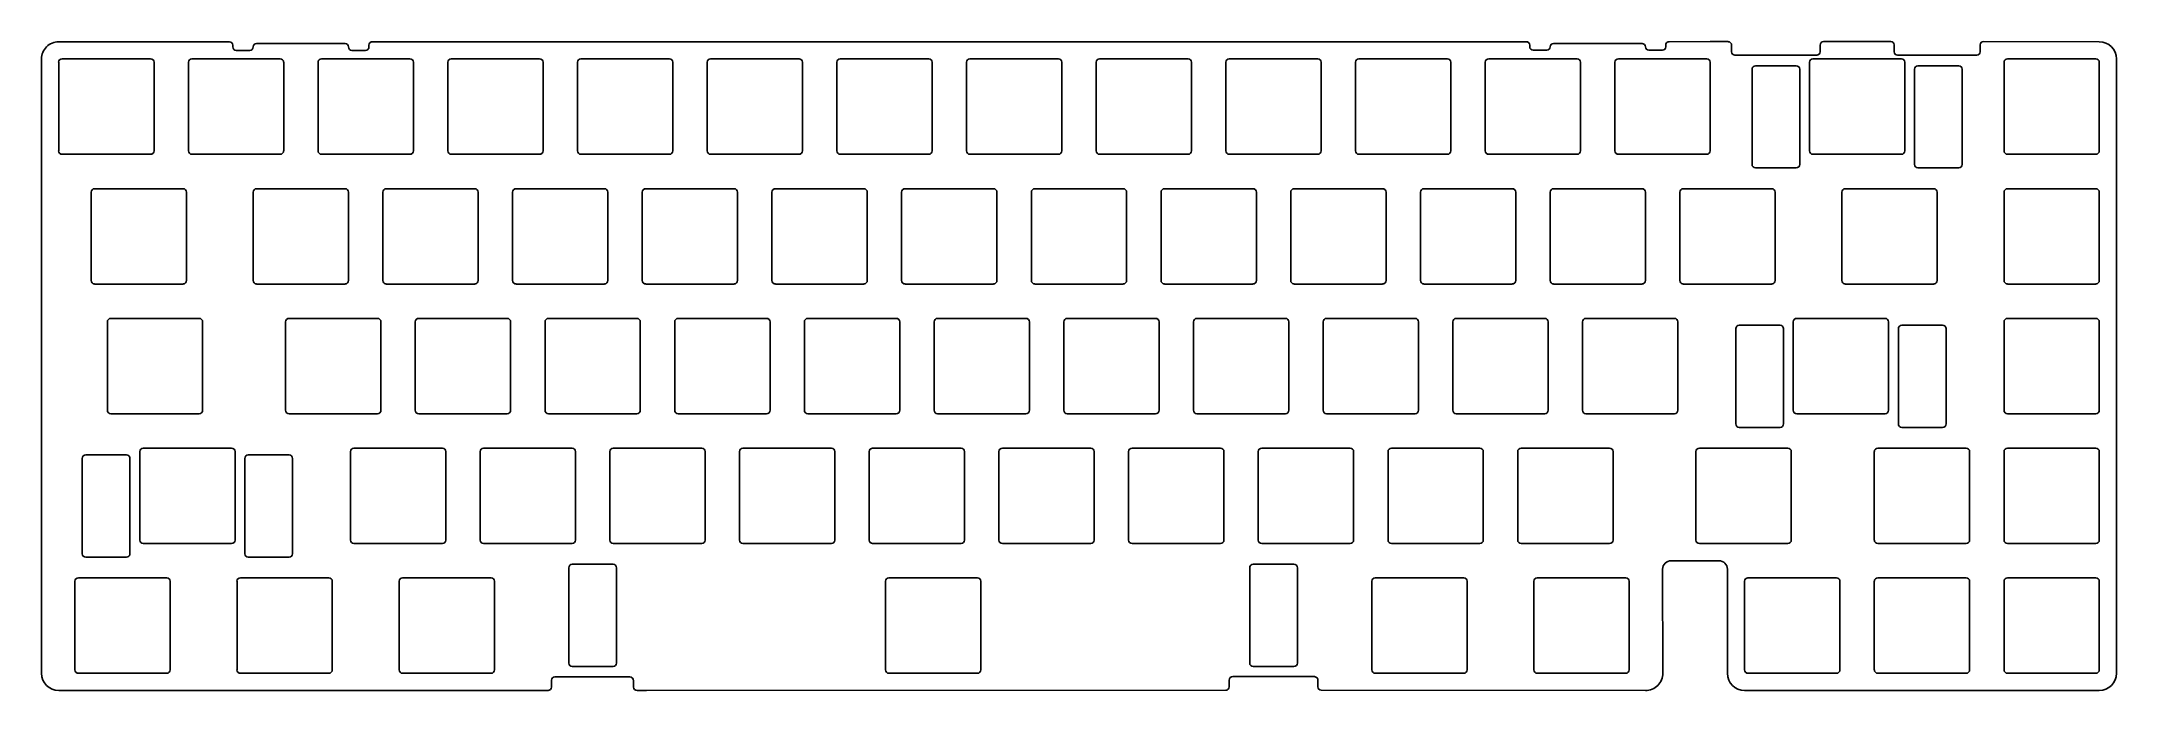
# Model space of a CAD drawing. Header units: centimetres. Extents: x 0 to 30.5, y -9.5 to 0.
import ezdxf

# ---------------------------------------------------------------- set-up
doc = ezdxf.new("R2010")
doc.units = ezdxf.units.CM
doc.header["$MEASUREMENT"] = 0
doc.layers.add('desuneko-65-plate-single-layout v5_0', color=7, linetype='Continuous')

msp = doc.modelspace()

# ---------------------------------------------------------------- linework, layer by layer
at = {"layer": 'desuneko-65-plate-single-layout v5_0'}
for p, q in [((0.253, 0), (2.76, -0.002)), ((0.253, 0), (0.253, 0)), ((21.81, 0), (4.86, 0)), ((21.81, 0), (21.81, 0)), ((24.512, 0.001), (23.91, 0)), ((24.776, 0.001), (24.512, 0.001)), ((26.176, 0.001), (27.164, 0.002)), ((28.527, 0.003), (30.227, 0)), ((0, -0.252), (0, -9.273)), ((0.253, -0.302), (0.253, -1.603)), ((0.302, -0.253), (1.603, -0.253)), ((1.653, -0.302), (1.653, -1.603)), ((2.158, -0.302), (2.158, -1.603)), ((2.208, -0.253), (3.507, -0.253)), ((2.81, -0.052), (2.81, -0.077)), ((2.86, -0.127), (3.06, -0.127)), ((3.11, -0.077), (3.11, -0.077)), ((3.16, -0.027), (4.46, -0.027)), ((3.558, -0.302), (3.558, -1.603)), ((4.062, -0.302), (4.062, -1.603)), ((4.112, -0.253), (5.412, -0.253)), ((4.46, -0.027), (4.46, -0.027)), ((4.51, -0.077), (4.51, -0.077)), ((4.76, -0.127), (4.56, -0.127)), ((4.81, -0.077), (4.81, -0.05)), ((5.463, -0.302), (5.463, -1.603)), ((5.968, -0.302), (5.968, -1.603)), ((6.018, -0.253), (7.317, -0.253)), ((7.367, -0.302), (7.367, -1.603)), ((7.872, -0.302), (7.872, -1.603)), ((7.922, -0.253), (9.223, -0.253)), ((9.272, -0.302), (9.272, -1.603)), ((9.777, -0.302), (9.777, -1.603)), ((9.828, -0.253), (11.127, -0.253)), ((11.178, -0.302), (11.178, -1.603)), ((11.682, -0.302), (11.682, -1.603)), ((11.732, -0.253), (13.033, -0.253)), ((13.082, -0.302), (13.082, -1.603)), ((13.588, -0.302), (13.588, -1.603)), ((13.637, -0.253), (14.938, -0.253)), ((14.988, -0.302), (14.988, -1.603)), ((15.492, -0.302), (15.492, -1.603)), ((15.543, -0.253), (16.843, -0.253)), ((16.892, -0.302), (16.892, -1.603)), ((17.398, -0.302), (17.398, -1.603)), ((17.448, -0.253), (18.747, -0.253)), ((18.797, -0.302), (18.797, -1.603)), ((19.302, -0.302), (19.302, -1.603)), ((19.352, -0.253), (20.652, -0.253)), ((20.703, -0.302), (20.703, -1.603)), ((21.207, -0.302), (21.207, -1.603)), ((21.258, -0.253), (22.558, -0.253)), ((21.86, -0.05), (21.86, -0.075)), ((22.11, -0.125), (21.91, -0.125)), ((22.16, -0.075), (22.16, -0.075)), ((23.51, -0.025), (22.21, -0.025)), ((22.608, -0.302), (22.608, -1.603)), ((23.113, -0.302), (23.113, -1.603)), ((23.163, -0.253), (24.462, -0.253)), ((23.56, -0.075), (23.56, -0.075)), ((23.81, -0.125), (23.61, -0.125)), ((23.86, -0.029), (23.86, -0.054)), ((23.86, -0.054), (23.86, -0.075)), ((24.512, -0.302), (24.512, -1.603)), ((24.826, -0.149), (24.826, -0.05)), ((26.076, -0.199), (24.876, -0.199)), ((25.97, -0.302), (25.97, -1.603)), ((26.02, -0.253), (27.32, -0.253)), ((26.126, -0.049), (26.126, -0.149)), ((27.214, -0.048), (27.214, -0.148)), ((27.264, -0.198), (28.427, -0.197)), ((27.37, -0.302), (27.37, -1.603)), ((28.477, -0.047), (28.477, -0.147)), ((28.828, -0.302), (28.828, -1.603)), ((28.878, -0.253), (30.177, -0.253)), ((30.227, -0.302), (30.227, -1.603)), ((30.48, -0.253), (30.48, -9.273)), ((25.126, -0.403), (25.126, -1.802)), ((25.176, -0.352), (25.776, -0.352)), ((25.826, -0.403), (25.826, -1.802)), ((27.514, -0.403), (27.514, -1.802)), ((27.564, -0.352), (28.164, -0.352)), ((28.214, -0.403), (28.214, -1.802)), ((0.302, -1.653), (1.603, -1.653)), ((2.208, -1.653), (3.507, -1.653)), ((4.112, -1.653), (5.412, -1.653)), ((6.018, -1.653), (7.317, -1.653)), ((7.922, -1.653), (9.223, -1.653)), ((9.828, -1.653), (11.127, -1.653)), ((11.732, -1.653), (13.033, -1.653)), ((13.637, -1.653), (14.938, -1.653)), ((15.543, -1.653), (16.843, -1.653)), ((17.448, -1.653), (18.747, -1.653)), ((19.352, -1.653), (20.652, -1.653)), ((21.258, -1.653), (22.558, -1.653)), ((23.163, -1.653), (24.462, -1.653)), ((26.02, -1.653), (27.32, -1.653)), ((28.878, -1.653), (30.177, -1.653)), ((25.176, -1.853), (25.776, -1.853)), ((27.564, -1.853), (28.164, -1.853)), ((0.729, -2.208), (0.729, -3.507)), ((0.779, -2.158), (2.079, -2.158)), ((2.129, -2.208), (2.129, -3.507)), ((3.11, -2.208), (3.11, -3.507)), ((3.16, -2.158), (4.46, -2.158)), ((4.51, -2.208), (4.51, -3.507)), ((5.015, -2.208), (5.015, -3.507)), ((5.065, -2.158), (6.365, -2.158)), ((6.415, -2.208), (6.415, -3.507)), ((6.92, -2.208), (6.92, -3.507)), ((6.97, -2.158), (8.27, -2.158)), ((8.32, -2.208), (8.32, -3.507)), ((8.825, -2.208), (8.825, -3.507)), ((8.875, -2.158), (10.175, -2.158)), ((10.225, -2.208), (10.225, -3.507)), ((10.73, -2.208), (10.73, -3.507)), ((10.78, -2.158), (12.08, -2.158)), ((12.13, -2.208), (12.13, -3.507)), ((12.635, -2.208), (12.635, -3.507)), ((12.685, -2.158), (13.985, -2.158)), ((14.035, -2.208), (14.035, -3.507)), ((14.54, -2.208), (14.54, -3.507)), ((14.59, -2.158), (15.89, -2.158)), ((15.94, -2.208), (15.94, -3.507)), ((16.445, -2.208), (16.445, -3.507)), ((16.495, -2.158), (17.795, -2.158)), ((17.845, -2.208), (17.845, -3.507)), ((18.35, -2.208), (18.35, -3.507)), ((18.4, -2.158), (19.7, -2.158)), ((19.75, -2.208), (19.75, -3.507)), ((20.255, -2.208), (20.255, -3.507)), ((20.305, -2.158), (21.605, -2.158)), ((21.655, -2.208), (21.655, -3.507)), ((22.16, -2.208), (22.16, -3.507)), ((22.21, -2.158), (23.51, -2.158)), ((23.56, -2.208), (23.56, -3.507)), ((24.065, -2.208), (24.065, -3.507)), ((24.115, -2.158), (25.415, -2.158)), ((25.465, -2.208), (25.465, -3.507)), ((26.446, -2.208), (26.446, -3.507)), ((26.496, -2.158), (27.796, -2.158)), ((27.846, -2.208), (27.846, -3.507)), ((28.828, -2.208), (28.828, -3.507)), ((28.878, -2.158), (30.177, -2.158)), ((30.227, -2.208), (30.227, -3.507)), ((0.779, -3.558), (2.079, -3.558)), ((3.16, -3.558), (4.46, -3.558)), ((5.065, -3.558), (6.365, -3.558)), ((6.97, -3.558), (8.27, -3.558)), ((8.875, -3.558), (10.175, -3.558)), ((10.78, -3.558), (12.08, -3.558)), ((12.685, -3.558), (13.985, -3.558)), ((14.59, -3.558), (15.89, -3.558)), ((16.495, -3.558), (17.795, -3.558)), ((18.4, -3.558), (19.7, -3.558)), ((20.305, -3.558), (21.605, -3.558)), ((22.21, -3.558), (23.51, -3.558)), ((24.115, -3.558), (25.415, -3.558)), ((26.496, -3.558), (27.796, -3.558)), ((28.878, -3.558), (30.177, -3.558)), ((0.967, -4.112), (0.967, -5.412)), ((1.017, -4.062), (2.317, -4.062)), ((2.367, -4.112), (2.367, -5.412)), ((3.586, -4.112), (3.586, -5.412)), ((3.636, -4.062), (4.936, -4.062)), ((4.986, -4.112), (4.986, -5.412)), ((5.491, -4.112), (5.491, -5.412)), ((5.541, -4.062), (6.841, -4.062)), ((6.891, -4.112), (6.891, -5.412)), ((7.396, -4.112), (7.396, -5.412)), ((7.446, -4.062), (8.746, -4.062)), ((8.796, -4.112), (8.796, -5.412)), ((9.301, -4.112), (9.301, -5.412)), ((9.351, -4.062), (10.651, -4.062)), ((10.701, -4.112), (10.701, -5.412)), ((11.206, -4.112), (11.206, -5.412)), ((11.256, -4.062), (12.556, -4.062)), ((12.606, -4.112), (12.606, -5.412)), ((13.111, -4.112), (13.111, -5.412)), ((13.161, -4.062), (14.461, -4.062)), ((14.511, -4.112), (14.511, -5.412)), ((15.016, -4.112), (15.016, -5.412)), ((15.066, -4.062), (16.366, -4.062)), ((16.416, -4.112), (16.416, -5.412)), ((16.921, -4.112), (16.921, -5.412)), ((16.971, -4.062), (18.271, -4.062)), ((18.321, -4.112), (18.321, -5.412)), ((18.826, -4.112), (18.826, -5.412)), ((18.876, -4.062), (20.176, -4.062)), ((20.226, -4.112), (20.226, -5.412)), ((20.731, -4.112), (20.731, -5.412)), ((20.781, -4.062), (22.081, -4.062)), ((22.131, -4.112), (22.131, -5.412)), ((22.636, -4.112), (22.636, -5.412)), ((22.686, -4.062), (23.986, -4.062)), ((24.036, -4.112), (24.036, -5.412)), ((24.888, -4.213), (24.888, -5.612)), ((24.938, -4.162), (25.538, -4.162)), ((25.588, -4.213), (25.588, -5.612)), ((25.732, -4.112), (25.732, -5.412)), ((25.782, -4.062), (27.082, -4.062)), ((27.132, -4.112), (27.132, -5.412)), ((27.276, -4.213), (27.276, -5.612)), ((27.326, -4.162), (27.926, -4.162)), ((27.976, -4.213), (27.976, -5.612)), ((28.828, -4.112), (28.828, -5.412)), ((28.878, -4.062), (30.177, -4.062)), ((30.227, -4.112), (30.227, -5.412)), ((1.017, -5.463), (2.317, -5.463)), ((3.636, -5.463), (4.936, -5.463)), ((5.541, -5.463), (6.841, -5.463)), ((7.446, -5.463), (8.746, -5.463)), ((9.351, -5.463), (10.651, -5.463)), ((11.256, -5.463), (12.556, -5.463)), ((13.161, -5.463), (14.461, -5.463)), ((15.066, -5.463), (16.366, -5.463)), ((16.971, -5.463), (18.271, -5.463)), ((18.876, -5.463), (20.176, -5.463)), ((20.781, -5.463), (22.081, -5.463)), ((22.686, -5.463), (23.986, -5.463)), ((25.782, -5.463), (27.082, -5.463)), ((28.878, -5.463), (30.177, -5.463)), ((24.938, -5.662), (25.538, -5.662)), ((27.326, -5.662), (27.926, -5.662)), ((0.649, -6.067), (1.249, -6.067)), ((1.443, -6.018), (1.443, -7.317)), ((1.493, -5.968), (2.793, -5.968)), ((2.843, -6.018), (2.843, -7.317)), ((3.037, -6.067), (3.637, -6.067)), ((4.539, -6.018), (4.539, -7.317)), ((4.589, -5.968), (5.889, -5.968)), ((5.939, -6.018), (5.939, -7.317)), ((6.444, -6.018), (6.444, -7.317)), ((6.494, -5.968), (7.794, -5.968)), ((7.844, -6.018), (7.844, -7.317)), ((8.349, -6.018), (8.349, -7.317)), ((8.399, -5.968), (9.699, -5.968)), ((9.749, -6.018), (9.749, -7.317)), ((10.254, -6.018), (10.254, -7.317)), ((10.304, -5.968), (11.604, -5.968)), ((11.654, -6.018), (11.654, -7.317)), ((12.159, -6.018), (12.159, -7.317)), ((12.209, -5.968), (13.509, -5.968)), ((13.559, -6.018), (13.559, -7.317)), ((14.064, -6.018), (14.064, -7.317)), ((14.114, -5.968), (15.414, -5.968)), ((15.464, -6.018), (15.464, -7.317)), ((15.969, -6.018), (15.969, -7.317)), ((16.019, -5.968), (17.319, -5.968)), ((17.369, -6.018), (17.369, -7.317)), ((17.874, -6.018), (17.874, -7.317)), ((17.924, -5.968), (19.224, -5.968)), ((19.274, -6.018), (19.274, -7.317)), ((19.779, -6.018), (19.779, -7.317)), ((19.829, -5.968), (21.129, -5.968)), ((21.179, -6.018), (21.179, -7.317)), ((21.684, -6.018), (21.684, -7.317)), ((21.734, -5.968), (23.034, -5.968)), ((23.084, -6.018), (23.084, -7.317)), ((24.303, -6.018), (24.303, -7.317)), ((24.353, -5.968), (25.653, -5.968)), ((25.703, -6.018), (25.703, -7.317)), ((26.922, -6.018), (26.922, -7.317)), ((26.973, -5.968), (28.273, -5.968)), ((28.323, -6.018), (28.323, -7.317)), ((28.828, -6.018), (28.828, -7.317)), ((28.878, -5.968), (30.177, -5.968)), ((30.227, -6.018), (30.227, -7.317)), ((0.599, -6.117), (0.599, -7.518)), ((1.299, -6.117), (1.299, -7.518)), ((2.987, -6.117), (2.987, -7.518)), ((3.687, -6.117), (3.687, -7.518)), ((0.649, -7.567), (1.249, -7.567)), ((1.493, -7.367), (2.793, -7.367)), ((3.037, -7.567), (3.637, -7.567)), ((4.589, -7.367), (5.889, -7.367)), ((6.494, -7.367), (7.794, -7.367)), ((8.399, -7.367), (9.699, -7.367)), ((10.304, -7.367), (11.604, -7.367)), ((12.209, -7.367), (13.509, -7.367)), ((14.114, -7.367), (15.414, -7.367)), ((16.019, -7.367), (17.319, -7.367)), ((17.924, -7.367), (19.224, -7.367)), ((19.829, -7.367), (21.129, -7.367)), ((21.734, -7.367), (23.034, -7.367)), ((24.64, -7.62), (23.938, -7.62)), ((24.353, -7.367), (25.653, -7.367)), ((26.973, -7.367), (28.273, -7.367)), ((28.878, -7.367), (30.177, -7.367)), ((0.491, -7.922), (0.491, -9.223)), ((0.541, -7.872), (1.841, -7.872)), ((0.541, -7.872), (1.841, -7.872)), ((1.891, -7.922), (1.891, -9.223)), ((2.872, -7.922), (2.872, -9.223)), ((2.921, -7.872), (4.221, -7.872)), ((4.271, -7.922), (4.271, -9.223)), ((5.253, -7.922), (5.253, -9.223)), ((5.303, -7.872), (6.603, -7.872)), ((6.653, -7.922), (6.653, -9.223)), ((7.746, -9.123), (7.746, -7.722)), ((8.396, -7.672), (7.796, -7.672)), ((8.446, -9.123), (8.446, -7.722)), ((12.397, -7.922), (12.397, -9.223)), ((12.447, -7.872), (13.747, -7.872)), ((13.797, -7.922), (13.797, -9.223)), ((17.747, -9.123), (17.747, -7.722)), ((18.398, -7.672), (17.797, -7.672)), ((18.448, -9.123), (18.448, -7.722)), ((19.541, -7.922), (19.541, -9.223)), ((19.541, -7.922), (19.541, -9.223)), ((19.591, -7.872), (20.891, -7.872)), ((19.591, -7.872), (20.891, -7.872)), ((20.941, -7.922), (20.941, -9.223)), ((20.941, -7.922), (20.941, -9.223)), ((21.922, -7.922), (21.922, -9.223)), ((21.922, -7.922), (21.922, -9.223)), ((21.972, -7.872), (23.272, -7.872)), ((21.972, -7.872), (23.272, -7.872)), ((23.322, -7.922), (23.322, -9.223)), ((23.322, -7.922), (23.322, -9.223)), ((23.813, -7.745), (23.815, -9.272)), ((24.765, -9.273), (24.765, -7.745)), ((25.017, -7.922), (25.017, -9.223)), ((25.067, -7.872), (26.368, -7.872)), ((26.418, -7.922), (26.418, -9.223)), ((26.922, -7.922), (26.922, -9.223)), ((26.973, -7.872), (28.273, -7.872)), ((28.323, -7.922), (28.323, -9.223)), ((28.828, -7.922), (28.828, -9.223)), ((28.878, -7.872), (30.177, -7.872)), ((30.227, -7.922), (30.227, -9.223)), ((0.541, -9.273), (1.841, -9.273)), ((0.541, -9.273), (1.841, -9.273)), ((2.921, -9.273), (4.221, -9.273)), ((5.303, -9.273), (6.603, -9.273)), ((7.49, -9.475), (7.49, -9.375)), ((7.54, -9.325), (8.64, -9.325)), ((8.396, -9.173), (7.796, -9.173)), ((8.698, -9.383), (8.698, -9.475)), ((12.447, -9.273), (13.747, -9.273)), ((17.447, -9.472), (17.447, -9.372)), ((17.498, -9.322), (18.691, -9.322)), ((18.398, -9.173), (17.797, -9.173)), ((18.747, -9.371), (18.747, -9.471)), ((19.591, -9.273), (20.891, -9.273)), ((19.591, -9.273), (20.891, -9.273)), ((21.972, -9.273), (23.272, -9.273)), ((21.972, -9.273), (23.272, -9.273)), ((25.067, -9.273), (26.368, -9.273)), ((26.973, -9.273), (28.273, -9.273)), ((28.878, -9.273), (30.177, -9.273)), ((0.253, -9.525), (7.44, -9.525)), ((8.748, -9.525), (8.886, -9.525)), ((8.886, -9.525), (17.398, -9.522)), ((18.797, -9.521), (23.563, -9.525)), ((25.017, -9.525), (30.227, -9.525))]:
    msp.add_line(p, q, dxfattribs=at)
for centre, radius, start, end in [((0.252, -0.253), 0.253, 89.9629, 179.984), ((21.81, -0.05), 0.05, 359.9524, 90), ((23.907, -0.052), 0.0518, 86.5437, 154.2414), ((24.776, -0.05), 0.0503, 359.5857, 89.7515), ((26.176, -0.049), 0.05, 90.0603, 180), ((27.164, -0.048), 0.05, 0.0603, 90.0603), ((28.527, -0.047), 0.05, 89.9081, 180), ((30.227, -0.253), 0.253, 0, 90), ((0.302, -0.302), 0.05, 90, 180), ((1.603, -0.302), 0.05, 0, 90), ((2.208, -0.302), 0.05, 90, 180), ((2.76, -0.052), 0.05, 359.9629, 89.9629), ((2.86, -0.077), 0.05, 180, 270), ((3.06, -0.077), 0.05, 270, 0), ((3.16, -0.077), 0.05, 90, 180), ((3.507, -0.302), 0.05, 0, 90), ((4.112, -0.302), 0.05, 90, 180), ((4.46, -0.077), 0.05, 360, 90), ((4.56, -0.077), 0.05, 180, 270), ((4.76, -0.077), 0.05, 270, 0), ((4.86, -0.05), 0.05, 90, 180), ((5.412, -0.302), 0.05, 0, 90), ((6.018, -0.302), 0.05, 90, 180), ((7.317, -0.302), 0.05, 0, 90), ((7.922, -0.302), 0.05, 90, 180), ((9.223, -0.302), 0.05, 0, 90), ((9.828, -0.302), 0.05, 90, 180), ((11.127, -0.302), 0.05, 0, 90), ((11.732, -0.302), 0.05, 90, 180), ((13.033, -0.302), 0.05, 0, 90), ((13.637, -0.302), 0.05, 90, 180), ((14.938, -0.302), 0.05, 0, 90), ((15.543, -0.302), 0.05, 90, 180), ((16.843, -0.302), 0.05, 0, 90), ((17.448, -0.302), 0.05, 90, 180), ((18.747, -0.302), 0.05, 0, 90), ((19.352, -0.302), 0.05, 90, 180), ((20.652, -0.302), 0.05, 0, 90), ((21.258, -0.302), 0.05, 90, 180), ((21.91, -0.075), 0.05, 179.9524, 269.9996), ((22.11, -0.075), 0.05, 269.9996, 359.9996), ((22.21, -0.075), 0.05, 89.9996, 179.9996), ((22.558, -0.302), 0.05, 0, 90), ((23.163, -0.302), 0.05, 90, 180), ((23.51, -0.075), 0.05, 359.9996, 89.9996), ((23.61, -0.075), 0.05, 179.9996, 269.9996), ((23.81, -0.075), 0.0501, 269.8546, 0.046), ((24.462, -0.302), 0.05, 0, 90), ((24.876, -0.149), 0.05, 179.9764, 269.9567), ((26.02, -0.302), 0.05, 90, 180), ((26.075, -0.148), 0.0509, 270.9469, 358.6045), ((27.264, -0.148), 0.05, 180.0603, 270.0248), ((27.32, -0.302), 0.05, 0, 90), ((28.427, -0.147), 0.05, 270.0248, 0), ((28.878, -0.302), 0.05, 90, 180), ((30.177, -0.302), 0.05, 0, 90), ((25.176, -0.403), 0.05, 90, 180), ((25.776, -0.403), 0.05, 0, 90), ((27.564, -0.403), 0.05, 90, 180), ((28.164, -0.403), 0.05, 0, 90), ((0.302, -1.603), 0.05, 180, 270), ((1.603, -1.603), 0.05, 270, 0), ((2.208, -1.603), 0.05, 180, 270), ((3.507, -1.603), 0.05, 270, 0), ((4.112, -1.603), 0.05, 180, 270), ((5.412, -1.603), 0.05, 270, 0), ((6.018, -1.603), 0.05, 180, 270), ((7.317, -1.603), 0.05, 270, 0), ((7.922, -1.603), 0.05, 180, 270), ((9.223, -1.603), 0.05, 270, 0), ((9.828, -1.603), 0.05, 180, 270), ((11.127, -1.603), 0.05, 270, 0), ((11.732, -1.603), 0.05, 180, 270), ((13.033, -1.603), 0.05, 270, 0), ((13.637, -1.603), 0.05, 180, 270), ((14.938, -1.603), 0.05, 270, 0), ((15.543, -1.603), 0.05, 180, 270), ((16.843, -1.603), 0.05, 270, 0), ((17.448, -1.603), 0.05, 180, 270), ((18.747, -1.603), 0.05, 270, 0), ((19.352, -1.603), 0.05, 180, 270), ((20.652, -1.603), 0.05, 270, 0), ((21.258, -1.603), 0.05, 180, 270), ((22.558, -1.603), 0.05, 270, 0), ((23.163, -1.603), 0.05, 180, 270), ((24.462, -1.603), 0.05, 270, 0), ((25.176, -1.802), 0.05, 180, 270), ((25.776, -1.802), 0.05, 270, 0), ((26.02, -1.603), 0.05, 180, 270), ((27.32, -1.603), 0.05, 270, 0), ((27.564, -1.802), 0.05, 180, 270), ((28.164, -1.802), 0.05, 270, 0), ((28.878, -1.603), 0.05, 180, 270), ((30.177, -1.603), 0.05, 270, 0), ((0.779, -2.208), 0.05, 90, 180), ((2.079, -2.208), 0.05, 0, 90), ((3.16, -2.208), 0.05, 90, 180), ((4.46, -2.208), 0.05, 0, 90), ((5.065, -2.208), 0.05, 90, 180), ((6.365, -2.208), 0.05, 0, 90), ((6.97, -2.208), 0.05, 90, 180), ((8.27, -2.208), 0.05, 0, 90), ((8.875, -2.208), 0.05, 90, 180), ((10.175, -2.208), 0.05, 0, 90), ((10.78, -2.208), 0.05, 90, 180), ((12.08, -2.208), 0.05, 0, 90), ((12.685, -2.208), 0.05, 90, 180), ((13.985, -2.208), 0.05, 0, 90), ((14.59, -2.208), 0.05, 90, 180), ((15.89, -2.208), 0.05, 0, 90), ((16.495, -2.208), 0.05, 90, 180), ((17.795, -2.208), 0.05, 0, 90), ((18.4, -2.208), 0.05, 90, 180), ((19.7, -2.208), 0.05, 0, 90), ((20.305, -2.208), 0.05, 90, 180), ((21.605, -2.208), 0.05, 0, 90), ((22.21, -2.208), 0.05, 90, 180), ((23.51, -2.208), 0.05, 0, 90), ((24.115, -2.208), 0.05, 90, 180), ((25.415, -2.208), 0.05, 0, 90), ((26.496, -2.208), 0.05, 90, 180), ((27.796, -2.208), 0.05, 0, 90), ((28.878, -2.208), 0.05, 90, 180), ((30.177, -2.208), 0.05, 0, 90), ((0.779, -3.507), 0.05, 180, 270), ((2.079, -3.507), 0.05, 270, 0), ((3.16, -3.507), 0.05, 180, 270), ((4.46, -3.507), 0.05, 270, 0), ((5.065, -3.507), 0.05, 180, 270), ((6.365, -3.507), 0.05, 270, 0), ((6.97, -3.507), 0.05, 180, 270), ((8.27, -3.507), 0.05, 270, 0), ((8.875, -3.507), 0.05, 180, 270), ((10.175, -3.507), 0.05, 270, 0), ((10.78, -3.507), 0.05, 180, 270), ((12.08, -3.507), 0.05, 270, 0), ((12.685, -3.507), 0.05, 180, 270), ((13.985, -3.507), 0.05, 270, 0), ((14.59, -3.507), 0.05, 180, 270), ((15.89, -3.507), 0.05, 270, 0), ((16.495, -3.507), 0.05, 180, 270), ((17.795, -3.507), 0.05, 270, 0), ((18.4, -3.507), 0.05, 180, 270), ((19.7, -3.507), 0.05, 270, 0), ((20.305, -3.507), 0.05, 180, 270), ((21.605, -3.507), 0.05, 270, 0), ((22.21, -3.507), 0.05, 180, 270), ((23.51, -3.507), 0.05, 270, 0), ((24.115, -3.507), 0.05, 180, 270), ((25.415, -3.507), 0.05, 270, 0), ((26.496, -3.507), 0.05, 180, 270), ((27.796, -3.507), 0.05, 270, 0), ((28.878, -3.507), 0.05, 180, 270), ((30.177, -3.507), 0.05, 270, 0), ((1.017, -4.112), 0.05, 90, 180), ((2.317, -4.112), 0.05, 0, 90), ((3.636, -4.112), 0.05, 90, 180), ((4.936, -4.112), 0.05, 0, 90), ((5.541, -4.112), 0.05, 90, 180), ((6.841, -4.112), 0.05, 0, 90), ((7.446, -4.112), 0.05, 90, 180), ((8.746, -4.112), 0.05, 0, 90), ((9.351, -4.112), 0.05, 90, 180), ((10.651, -4.112), 0.05, 0, 90), ((11.256, -4.112), 0.05, 90, 180), ((12.556, -4.112), 0.05, 0, 90), ((13.161, -4.112), 0.05, 90, 180), ((14.461, -4.112), 0.05, 0, 90), ((15.066, -4.112), 0.05, 90, 180), ((16.366, -4.112), 0.05, 0, 90), ((16.971, -4.112), 0.05, 90, 180), ((18.271, -4.112), 0.05, 0, 90), ((18.876, -4.112), 0.05, 90, 180), ((20.176, -4.112), 0.05, 0, 90), ((20.781, -4.112), 0.05, 90, 180), ((22.081, -4.112), 0.05, 0, 90), ((22.686, -4.112), 0.05, 90, 180), ((23.986, -4.112), 0.05, 0, 90), ((24.938, -4.213), 0.05, 90, 180), ((25.538, -4.213), 0.05, 0, 90), ((25.782, -4.112), 0.05, 90, 180), ((27.082, -4.112), 0.05, 0, 90), ((27.326, -4.213), 0.05, 90, 180), ((27.926, -4.213), 0.05, 0, 90), ((28.878, -4.112), 0.05, 90, 180), ((30.177, -4.112), 0.05, 0, 90), ((1.017, -5.412), 0.05, 180, 270), ((2.317, -5.412), 0.05, 270, 0), ((3.636, -5.412), 0.05, 180, 270), ((4.936, -5.412), 0.05, 270, 0), ((5.541, -5.412), 0.05, 180, 270), ((6.841, -5.412), 0.05, 270, 0), ((7.446, -5.412), 0.05, 180, 270), ((8.746, -5.412), 0.05, 270, 0), ((9.351, -5.412), 0.05, 180, 270), ((10.651, -5.412), 0.05, 270, 0), ((11.256, -5.412), 0.05, 180, 270), ((12.556, -5.412), 0.05, 270, 0), ((13.161, -5.412), 0.05, 180, 270), ((14.461, -5.412), 0.05, 270, 0), ((15.066, -5.412), 0.05, 180, 270), ((16.366, -5.412), 0.05, 270, 0), ((16.971, -5.412), 0.05, 180, 270), ((18.271, -5.412), 0.05, 270, 0), ((18.876, -5.412), 0.05, 180, 270), ((20.176, -5.412), 0.05, 270, 0), ((20.781, -5.412), 0.05, 180, 270), ((22.081, -5.412), 0.05, 270, 0), ((22.686, -5.412), 0.05, 180, 270), ((23.986, -5.412), 0.05, 270, 0), ((25.782, -5.412), 0.05, 180, 270), ((27.082, -5.412), 0.05, 270, 0), ((28.878, -5.412), 0.05, 180, 270), ((30.177, -5.412), 0.05, 270, 0), ((24.938, -5.612), 0.05, 180, 270), ((25.538, -5.612), 0.05, 270, 0), ((27.326, -5.612), 0.05, 180, 270), ((27.926, -5.612), 0.05, 270, 0), ((0.649, -6.117), 0.05, 90, 180), ((1.249, -6.117), 0.05, 0, 90), ((1.493, -6.018), 0.05, 90, 180), ((2.793, -6.018), 0.05, 0, 90), ((3.037, -6.117), 0.05, 90, 180), ((3.637, -6.117), 0.05, 0, 90), ((4.589, -6.018), 0.05, 90, 180), ((5.889, -6.018), 0.05, 0, 90), ((6.494, -6.018), 0.05, 90, 180), ((7.794, -6.018), 0.05, 0, 90), ((8.399, -6.018), 0.05, 90, 180), ((9.699, -6.018), 0.05, 0, 90), ((10.304, -6.018), 0.05, 90, 180), ((11.604, -6.018), 0.05, 0, 90), ((12.209, -6.018), 0.05, 90, 180), ((13.509, -6.018), 0.05, 0, 90), ((14.114, -6.018), 0.05, 90, 180), ((15.414, -6.018), 0.05, 0, 90), ((16.019, -6.018), 0.05, 90, 180), ((17.319, -6.018), 0.05, 0, 90), ((17.924, -6.018), 0.05, 90, 180), ((19.224, -6.018), 0.05, 0, 90), ((19.829, -6.018), 0.05, 90, 180), ((21.129, -6.018), 0.05, 0, 90), ((21.734, -6.018), 0.05, 90, 180), ((23.034, -6.018), 0.05, 0, 90), ((24.353, -6.018), 0.05, 90, 180), ((25.653, -6.018), 0.05, 0, 90), ((26.973, -6.018), 0.05, 90, 180), ((28.273, -6.018), 0.05, 0, 90), ((28.878, -6.018), 0.05, 90, 180), ((30.177, -6.018), 0.05, 0, 90), ((0.649, -7.518), 0.05, 180, 270), ((1.249, -7.518), 0.05, 270, 0), ((1.493, -7.317), 0.05, 180, 270), ((2.793, -7.317), 0.05, 270, 0), ((3.037, -7.518), 0.05, 180, 270), ((3.637, -7.518), 0.05, 270, 0), ((4.589, -7.317), 0.05, 180, 270), ((5.889, -7.317), 0.05, 270, 0), ((6.494, -7.317), 0.05, 180, 270), ((7.794, -7.317), 0.05, 270, 0), ((8.399, -7.317), 0.05, 180, 270), ((9.699, -7.317), 0.05, 270, 0), ((10.304, -7.317), 0.05, 180, 270), ((11.604, -7.317), 0.05, 270, 0), ((12.209, -7.317), 0.05, 180, 270), ((13.509, -7.317), 0.05, 270, 0), ((14.114, -7.317), 0.05, 180, 270), ((15.414, -7.317), 0.05, 270, 0), ((16.019, -7.317), 0.05, 180, 270), ((17.319, -7.317), 0.05, 270, 0), ((17.924, -7.317), 0.05, 180, 270), ((19.224, -7.317), 0.05, 270, 0), ((19.829, -7.317), 0.05, 180, 270), ((21.129, -7.317), 0.05, 270, 0), ((21.734, -7.317), 0.05, 180, 270), ((23.034, -7.317), 0.05, 270, 0), ((23.938, -7.745), 0.125, 90, 180.0952), ((24.353, -7.317), 0.05, 180, 270), ((24.64, -7.745), 0.125, 0, 90), ((25.653, -7.317), 0.05, 270, 0), ((26.973, -7.317), 0.05, 180, 270), ((28.273, -7.317), 0.05, 270, 0), ((28.878, -7.317), 0.05, 180, 270), ((30.177, -7.317), 0.05, 270, 0), ((0.541, -7.922), 0.05, 90, 180), ((1.841, -7.922), 0.05, 0, 90), ((1.841, -7.922), 0.05, 0, 90), ((2.921, -7.922), 0.05, 90, 180), ((4.221, -7.922), 0.05, 0, 90), ((5.303, -7.922), 0.05, 90, 180), ((6.603, -7.922), 0.05, 0, 90), ((7.796, -7.722), 0.05, 90, 180), ((8.396, -7.722), 0.05, 0, 90), ((12.447, -7.922), 0.05, 90, 180), ((13.747, -7.922), 0.05, 0, 90), ((17.797, -7.722), 0.05, 90, 180), ((18.398, -7.722), 0.05, 0, 90), ((19.591, -7.922), 0.05, 90, 180), ((19.591, -7.922), 0.05, 90, 180), ((20.891, -7.922), 0.05, 0, 90), ((20.891, -7.922), 0.05, 0, 90), ((21.972, -7.922), 0.05, 90, 180), ((21.972, -7.922), 0.05, 90, 180), ((23.272, -7.922), 0.05, 0, 90), ((23.272, -7.922), 0.05, 0, 90), ((25.067, -7.922), 0.05, 90, 180), ((26.368, -7.922), 0.05, 0, 90), ((26.973, -7.922), 0.05, 90, 180), ((28.273, -7.922), 0.05, 0, 90), ((28.878, -7.922), 0.05, 90, 180), ((30.177, -7.922), 0.05, 0, 90), ((7.796, -9.123), 0.05, 180, 270), ((8.396, -9.123), 0.05, 270, 0), ((17.797, -9.123), 0.05, 180, 270), ((18.398, -9.123), 0.05, 270, 0), ((0.253, -9.273), 0.253, 180, 270), ((0.541, -9.223), 0.05, 180, 270), ((1.841, -9.223), 0.05, 270, 0), ((1.841, -9.223), 0.05, 270, 0), ((2.921, -9.223), 0.05, 180, 270), ((4.221, -9.223), 0.05, 270, 0), ((5.303, -9.223), 0.05, 180, 270), ((6.603, -9.223), 0.05, 270, 0), ((6.603, -9.223), 0.05, 270, 0), ((7.54, -9.375), 0.05, 90, 180), ((8.64, -9.383), 0.0578, 0, 90), ((12.447, -9.223), 0.05, 180, 270), ((13.747, -9.223), 0.05, 270, 0), ((17.497, -9.372), 0.05, 89.7997, 180.0216), ((18.697, -9.371), 0.05, 0.0216, 97.7177), ((19.591, -9.223), 0.05, 180, 270), ((19.591, -9.223), 0.05, 180, 270), ((20.891, -9.223), 0.05, 270, 0), ((20.891, -9.223), 0.05, 270, 0), ((21.972, -9.223), 0.05, 180, 270), ((21.972, -9.223), 0.05, 180, 270), ((23.272, -9.223), 0.05, 270, 0), ((23.272, -9.223), 0.05, 270, 0), ((23.563, -9.273), 0.252, 270, 0.0952), ((25.017, -9.273), 0.253, 180, 270), ((25.067, -9.223), 0.05, 180, 270), ((26.368, -9.223), 0.05, 270, 0), ((26.973, -9.223), 0.05, 180, 270), ((28.273, -9.223), 0.05, 270, 0), ((28.878, -9.223), 0.05, 180, 270), ((30.177, -9.223), 0.05, 270, 0), ((30.227, -9.273), 0.252, 270, 0), ((7.44, -9.475), 0.05, 270, 360), ((8.748, -9.475), 0.05, 180, 270), ((17.397, -9.472), 0.05, 270.0216, 0.0216), ((18.797, -9.471), 0.05, 180.0216, 269.9557)]:
    msp.add_arc(centre, radius, start, end, dxfattribs=at)

doc.saveas('drawing.dxf')
